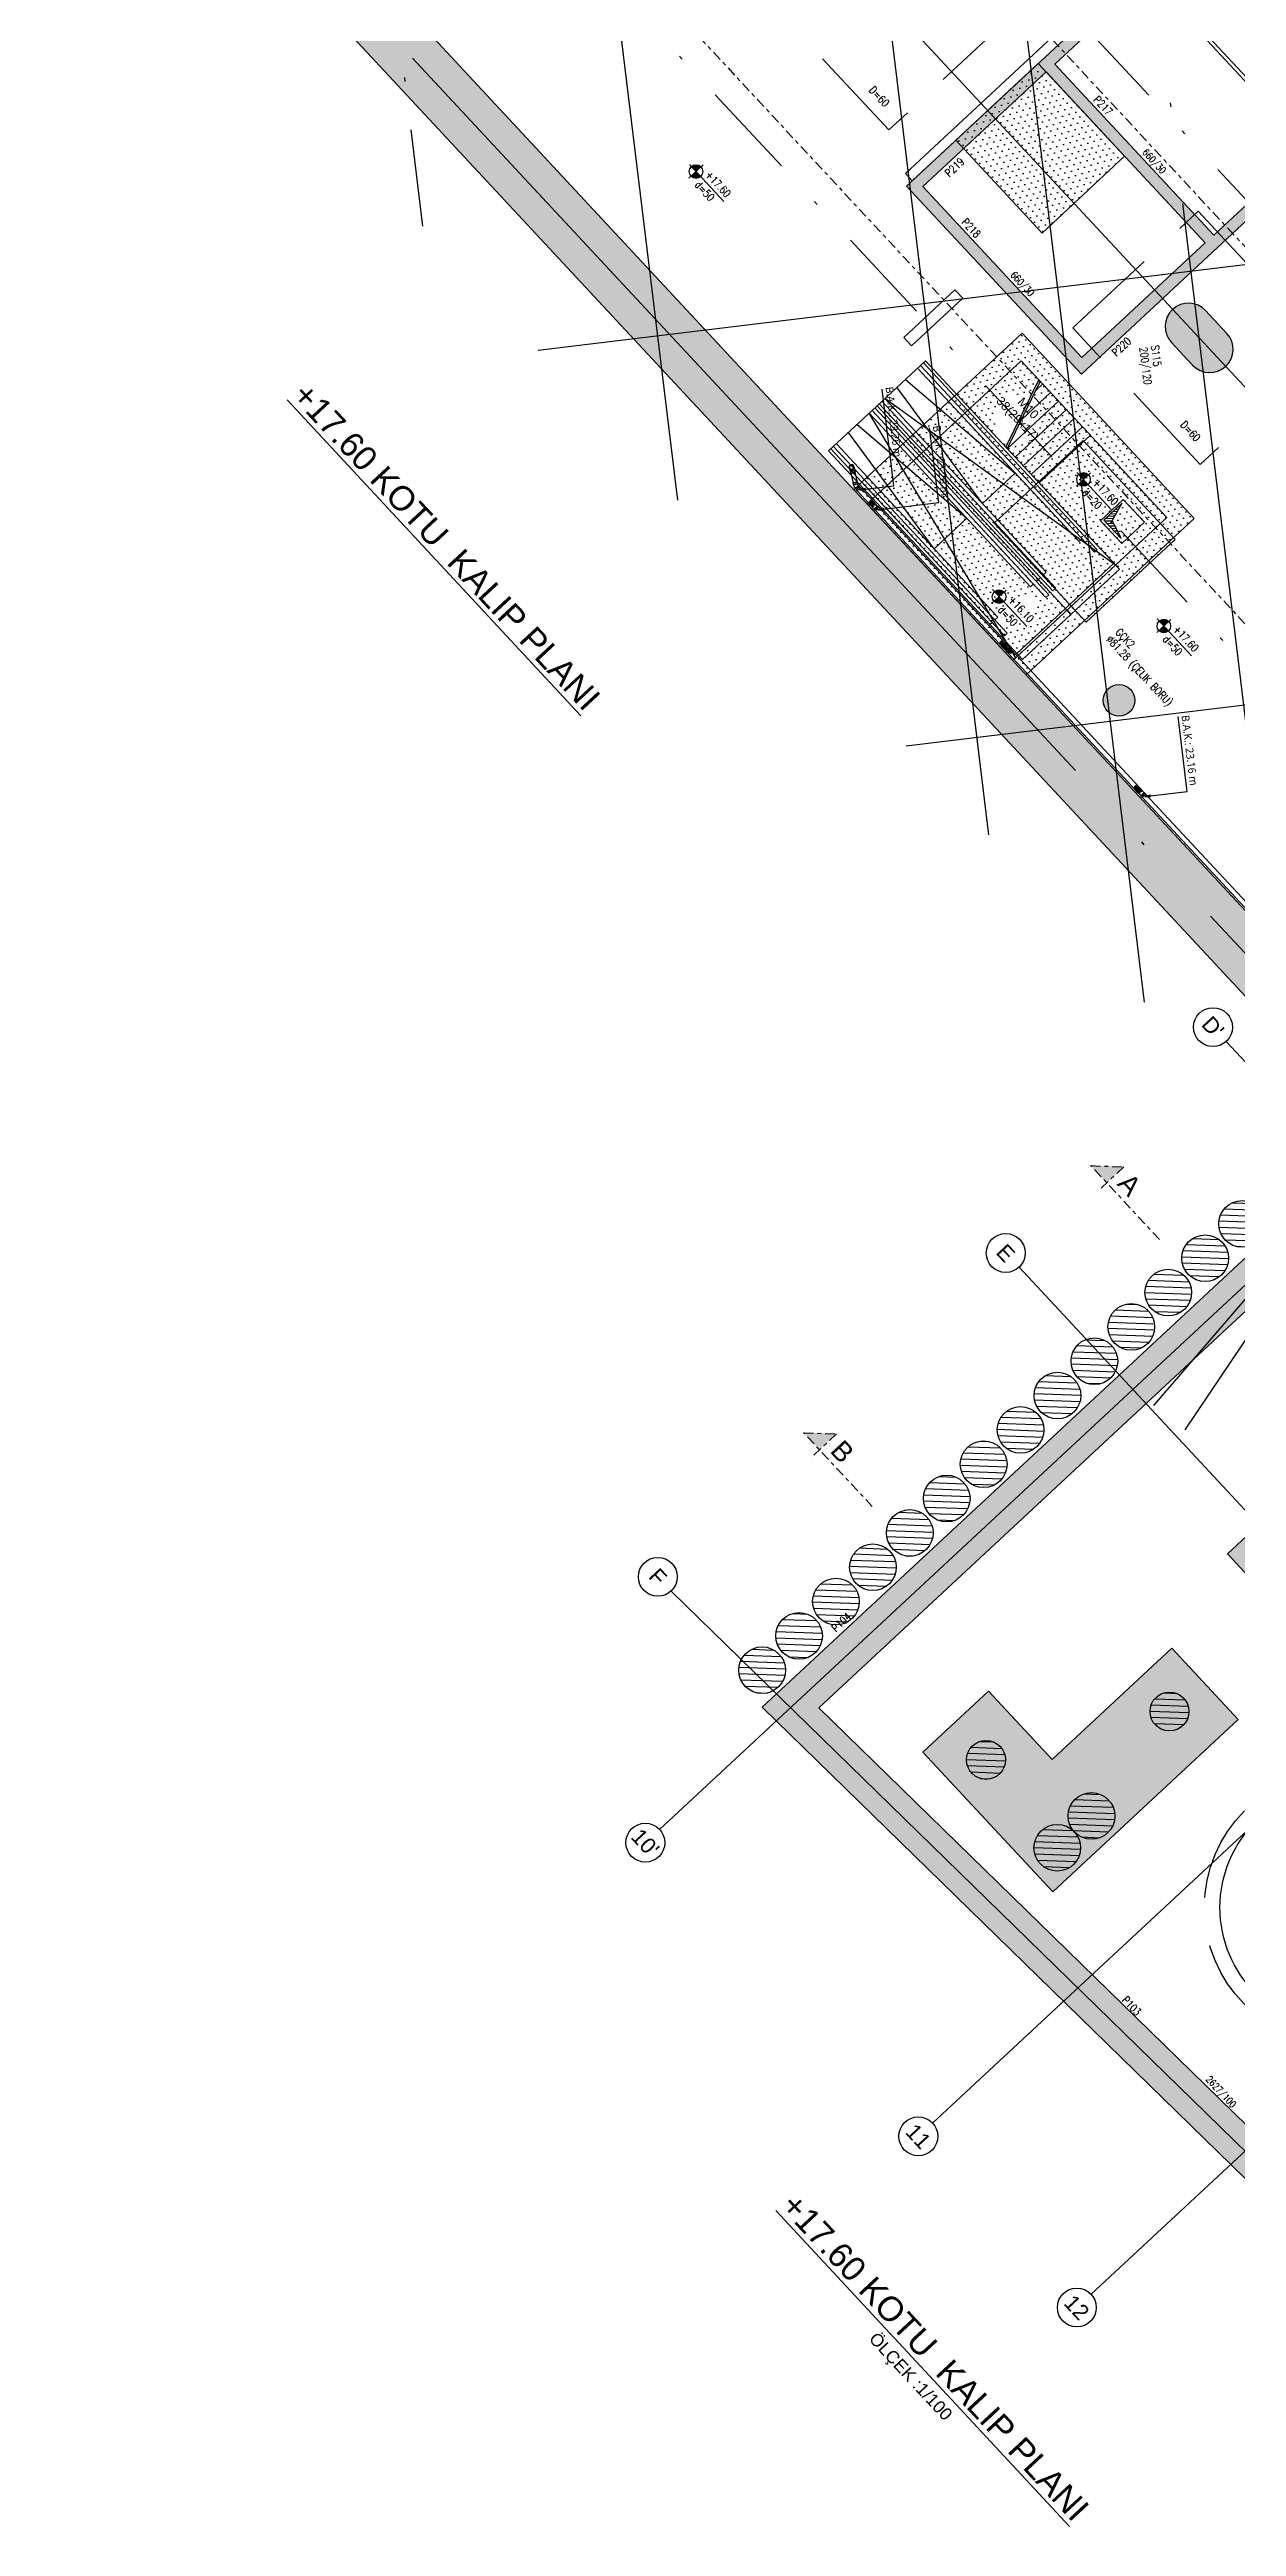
# Model space of a CAD drawing. Header units: millimetres. Extents: x 400382 to 401276, y 4543898 to 4544126.
# Drawn here: x 400438.1 to 400468.6, y 4543973.6 to 4544037.2 of the extents above; entities that cross this region are included whole.
import ezdxf
from ezdxf.enums import TextEntityAlignment as Align

# ---------------------------------------------------------------- set-up
doc = ezdxf.new("R2010")
doc.units = ezdxf.units.MM
for name, pattern in [('ACAD_ISO05W100', [33, 24, -3, 0, -3, 0, -3]), ('AKS', [3, 2.5, -0.25, 0, -0.25]), ('CENTER', [2, 1.25, -0.25, 0.25, -0.25]), ('CONTINU', [0]), ('DASHDOT2', [0.5, 0.25, -0.125, 0, -0.125]), ('HIDDEN', [0.375, 0.25, -0.125])]:
    doc.linetypes.add(name, pattern=pattern)
for name, color, linetype in [('aks prota', 2, 'AKS'), ('bosluk prota', 2, 'Continuous'), ('bosluk tarama prota', 8, 'Continuous'), ('caks prota', 4, 'Continuous'), ('görünüş prota', 4, 'Continuous'), ('iderzi_PROTA', 3, 'Continuous'), ('kesit tarama prota', 252, 'Continuous'), ('kiriş prota', 6, 'Continuous'), ('kolon prota', 1, 'Continuous'), ('kolon tarama prota', 252, 'Continuous'), ('lkolon prota', 4, 'Continuous'), ('lperde prota', 4, 'Continuous'), ('merdiven prota', 2, 'Continuous'), ('not çizgisi prota', 4, 'Continuous'), ('perde prota', 1, 'Continuous'), ('PRT-AL-TUNEL_EKSENI', 14, 'DASHDOT2'), ('prt-s-taxis', 7, 'Continuous'), ('skesit prota', 7, 'Continuous'), ('st-s_level (kot)', 6, 'Continuous'), ('st-s_levelmark (kot işareti)', 4, 'Continuous'), ('st_s_ölçü', 4, 'Continuous'), ('t35 prota', 3, 'Continuous'), ('taks prota', 7, 'Continuous'), ('TARAMA', 8, 'Continuous'), ('temel prota', 6, 'Continuous'), ('tkesit prota', 7, 'Continuous'), ('tkolon prota', 6, 'Continuous'), ('tperde prota', 6, 'Continuous'), ('tplan prota', 7, 'Continuous'), ('Yapım Yöntemi$0$st_s_kesit', 7, 'Continuous')]:
    doc.layers.add(name, color=color, linetype=linetype)
for name, color, linetype, lineweight in [('PRT-Geo-Pile_100', 101, 'Continuous', 30), ('PRT-Geo-Pile_120', 101, 'Continuous', 30), ('PRT-Geo-Pile_No.', 151, 'Continuous', 25)]:
    doc.layers.add(name, color=color, linetype=linetype, lineweight=lineweight)
doc.styles.add('Arial', font='Arial.ttf')
doc.styles.add('OLCU', font='romanstw.shx')
doc.styles.add('prt-kd-kot', font='Arial.ttf')
doc.styles.add('PRT-MI-a_Arial', font='Arial.ttf', dxfattribs={"height": 30})
doc.styles.add('Segoe UI Light_1', font='', dxfattribs={"height": 200})
doc.styles.add('TAKS', font='Arial Unicode.ttf')
doc.styles.add('tkolon', font='romanstw.shx')
doc.styles.get('Segoe UI Light_1').set_extended_font_data('Segoe UI Light')
doc.dimstyles.new('1-50', dxfattribs={"dimtxt": 10, "dimasz": 4, "dimexe": 4, "dimexo": 8, "dimgap": 4, "dimtad": 1, "dimdec": 1, "dimrnd": 0.05, "dimzin": 9, "dimdsep": 46, "dimtxsty": 'OLCU', "dimblk1": 'OBLIQUE', "dimblk2": 'OBLIQUE', "dimsah": 1, "dimcen": 2, "dimdle": 4, "dimclrd": 4, "dimclre": 4, "dimclrt": 3, "dimadec": 1, "dimazin": 0, "dimtfac": 1, "dimtdec": 1, "dimtix": 1, "dimtmove": 2, "dimatfit": 3, "dimldrblk": 'OBLIQUE', "dimfxl": 1, "dimtvp": 1, "dimtolj": 1, "dimtzin": 1, "dimarcsym": 0})
pattern_1 = [(312.923994, (398997.36488, 4544993.93019), (0.170302485, 0.049990168), [0, -0.15875])]
pattern_2 = [(45, (15044.712, 54416.469), (-11.2253202, 11.2253202), [])]

# ---------------------------------------------------------------- blocks, each defined once
blk = doc.blocks.new('Flow Direction - Flow Direction _25mm_-1035271-_17_70 m  ARA KAT')
at = {"layer": 'TARAMA'}
blk.add_hatch(color=256, dxfattribs=at).paths.add_polyline_path([(0, 0), (-117, -78), (-117, -30), (-400, -30), (-400, 30), (-117, 30), (-117, 78)], flags=0)
for p, q in [((-117, 30), (-400, 30)), ((-400, 30), (-400, -30)), ((-117, 30), (-400, 30)), ((-400, 30), (-400, -30)), ((0, 0), (-117, 78)), ((-117, 78), (-117, 30)), ((-117, 78), (0, 0)), ((-117, 30), (-117, 78)), ((-117, -78), (0, 0)), ((-117, -78), (0, 0)), ((-400, -30), (-117, -30)), ((-117, -30), (-400, -30)), ((-117, -30), (-117, -78)), ((-117, -30), (-117, -78))]:
    blk.add_line(p, q, dxfattribs=at)
blk = doc.blocks.new('17.60 mekanik')
at = {"layer": 'kolon tarama prota'}
for points in [[(140417.2, 61096.3), (140427.6, 61107.3), (140424.4, 61109.6)], [(140486.8, 61096.3), (140497.2, 61107.3), (140494, 61109.6)], [(141493, 61096.3), (141503.4, 61107.3), (141500.2, 61109.6)]]:
    blk.add_hatch(color=256, dxfattribs=at).paths.add_polyline_path(points, flags=0)
for p, q in [((140492.6, 62545.7), (139173.1, 62545.7)), ((139173.1, 62536.8), (140492.6, 62536.8)), ((140469.7, 61168.5), (140267.4, 61315.5)), ((140579.2, 61223.5), (140423, 61337)), ((141557.7, 61185.4), (141401.1, 61299.2)), ((140486.8, 61096.3), (140579.2, 61223.5)), ((140417.2, 61096.3), (140469.7, 61168.5)), ((141493, 61096.3), (141557.7, 61185.4)), ((140366.4, 61110.9), (140370.2, 61108.7)), ((140370.4, 61109.1), (140392.9, 61096.2)), ((140376.6, 61119.7), (140372.7, 61122)), ((140398.8, 61106.4), (140376.3, 61119.3)), ((140392.6, 61095.8), (140396.5, 61093.5)), ((140402.8, 61104.6), (140399, 61106.8)), ((140405.9, 61102.6), (140402.5, 61104)), ((140414.5, 61102.7), (140410, 61102.7)), ((140461.8, 61102.2), (140414.5, 61102.2)), ((140414.5, 61090.4), (140461.8, 61090.4)), ((140424.4, 61109.6), (140417.2, 61096.3)), ((140417.2, 61096.3), (140427.6, 61107.3)), ((140427.6, 61107.3), (140424.4, 61109.6)), ((140466.2, 61102.7), (140461.8, 61102.7)), ((140463.7, 61099.7), (140462.4, 61099.7)), ((140462.4, 61092.9), (140463.7, 61092.9)), ((140466.9, 61099.6), (140463.7, 61099.6)), ((140463.7, 61093), (140466.9, 61093)), ((140479.1, 61102), (140466.2, 61102)), ((140466.2, 61090.6), (140479.1, 61090.6)), ((140468.2, 61099.7), (140466.9, 61099.7)), ((140466.9, 61092.9), (140468.2, 61092.9)), ((140473.3, 61099.3), (140468.2, 61099.3)), ((140468.2, 61093.3), (140473.3, 61093.3)), ((140483.5, 61102.7), (140479.1, 61102.7)), ((140479.1, 61099), (140479.1, 61093.6)), ((141468.1, 61102.2), (140483.5, 61102.2)), ((140483.5, 61090.4), (141468.1, 61090.4)), ((140494, 61109.6), (140486.8, 61096.3)), ((140486.8, 61096.3), (140497.2, 61107.3)), ((140497.2, 61107.3), (140494, 61109.6)), ((141463.8, 61099.7), (141462.4, 61099.7)), ((141462.4, 61092.9), (141463.8, 61092.9)), ((141473.2, 61099.6), (141463.8, 61099.6)), ((141463.8, 61093), (141473.2, 61093)), ((141472.5, 61102.7), (141468.1, 61102.7)), ((141468.1, 61089.9), (141472.5, 61089.9)), ((141485.4, 61102), (141472.5, 61102)), ((141472.5, 61090.6), (141485.4, 61090.6)), ((141474.5, 61099.7), (141473.2, 61099.7)), ((141473.2, 61092.9), (141474.5, 61092.9)), ((141479.6, 61099.3), (141474.5, 61099.3)), ((141474.5, 61093.3), (141479.6, 61093.3)), ((141489.8, 61102.7), (141485.4, 61102.7)), ((141485.4, 61099), (141485.4, 61093.6)), ((141485.4, 61089.9), (141489.8, 61089.9)), ((141993.5, 61102.2), (141489.8, 61102.2)), ((141489.8, 61090.4), (141993.5, 61090.4)), ((141500.2, 61109.6), (141493, 61096.3)), ((141493, 61096.3), (141503.4, 61107.3)), ((141503.4, 61107.3), (141500.2, 61109.6)), ((140410, 61089.9), (140414.5, 61089.9)), ((140461.8, 61089.9), (140466.2, 61089.9)), ((140479.1, 61089.9), (140483.5, 61089.9))]:
    blk.add_line(p, q, dxfattribs=at)
at = {"layer": 'kolon tarama prota', "flags": 128}
for points in [[(140358.2, 61116.4), (140356.4, 61118), (140355.5, 61120.1), (140355.4, 61122.4), (140356.1, 61124.2)], [(140356.1, 61124.2), (140357.6, 61126), (140359.7, 61126.9), (140362, 61127), (140363.9, 61126.3)], [(140366, 61118.5), (140364.4, 61116.8), (140362.3, 61115.8), (140360, 61115.7), (140358.2, 61116.4)], [(140366.7, 61111.5), (140364.1, 61113), (140361.7, 61114.4), (140359.8, 61115.5), (140358.6, 61116.2), (140358.2, 61116.4), (140358.2, 61116.4)], [(140363.9, 61126.3), (140364.3, 61126.1), (140365.5, 61125.4), (140367.3, 61124.3), (140369.7, 61123), (140372.3, 61121.5), (140372.4, 61121.4)], [(140363.9, 61126.3), (140365.6, 61124.8), (140366.6, 61122.7), (140366.6, 61120.4), (140366, 61118.5)], [(140396.8, 61094.1), (140401.4, 61092), (140402.7, 61091.6)], [(140402.7, 61091.6), (140407.7, 61090.7), (140410, 61090.6)], [(140410, 61102), (140406.3, 61102.5), (140405.9, 61102.6)], [(140457, 61096.3), (140457.5, 61097.9), (140458.7, 61099), (140460, 61099.3)], [(140460, 61093.3), (140458.4, 61093.7), (140457.3, 61095), (140457, 61096.3)], [(140460, 61099.3), (140460.5, 61099.3), (140461.8, 61099.3), (140462.4, 61099.3)], [(140460, 61099.3), (140461.6, 61098.8), (140462.7, 61097.6), (140463, 61096.3)], [(140463, 61096.3), (140462.6, 61094.7), (140461.3, 61093.6), (140460, 61093.3)], [(140462.4, 61093.3), (140460.8, 61093.3), (140460.1, 61093.3), (140460, 61093.3)], [(141457, 61096.3), (141457.5, 61097.9), (141458.7, 61099), (141460, 61099.3)], [(141460, 61093.3), (141458.4, 61093.8), (141457.3, 61095), (141457, 61096.3)], [(141460, 61099.3), (141460.5, 61099.3), (141461.8, 61099.3), (141462.4, 61099.3)], [(141460, 61099.3), (141461.6, 61098.9), (141462.7, 61097.6), (141463, 61096.3)], [(141463, 61096.3), (141462.6, 61094.7), (141461.3, 61093.6), (141460, 61093.3)], [(141462.4, 61093.3), (141460.8, 61093.3), (141460.1, 61093.3), (141460, 61093.3)]]:
    blk.add_lwpolyline(points, dxfattribs=at)
at = {"layer": 'kolon tarama prota'}
for centre, radius, start, end in [((140361, 61121.4), 6.38, 150, 330), ((140361, 61121.4), 6.38, 150, 330), ((140361, 61121.4), 5.9, 144, 324), ((140361, 61121.4), 5.71, 150, 330), ((140361, 61121.4), 6.38, 330, 150), ((140361, 61121.4), 6.38, 330, 150), ((140361, 61121.4), 5.72, 330, 150), ((140361, 61121.4), 5.9, 324, 144), ((140460, 61096.3), 3.43, 0.00124, 180.00124), ((140460, 61096.3), 3.43, 0.00124, 180.00124), ((140460, 61096.3), 3.43, 180.00124, 0.00124), ((140460, 61096.3), 3.43, 180.00124, 0.00124), ((140460, 61096.3), 3.3, 144, 324), ((140460, 61096.3), 3.02, 0.00124, 180.00124), ((140460, 61096.3), 3.02, 180.00124, 0.00124), ((140460, 61096.3), 3.3, 324, 144), ((141460, 61096.3), 3.43, 0, 180), ((141460, 61096.3), 3.43, 0, 180), ((141460, 61096.3), 3.43, 180, 0), ((141460, 61096.3), 3.43, 180, 0), ((141460, 61096.3), 3.3, 144, 324), ((141460, 61096.3), 3.02, 0, 180), ((141460, 61096.3), 3.02, 180, 0), ((141460, 61096.3), 3.3, 324, 144)]:
    blk.add_arc(centre, radius, start, end, dxfattribs=at)
for centre, major_axis, ratio, start_param, end_param in [((140369.5, 61116.4), (3.19, 5.52), 0.01, 1.570796, 4.712389), ((140369.5, 61116.4), (-2.86, -4.95), 0.01, 4.712389, 7.853982), ((140369.5, 61116.4), (3.19, 5.52), 0.01, 4.712389, 7.853982), ((140369.5, 61116.4), (2.86, 4.95), 0.01, 4.712389, 7.853982), ((140373.4, 61114.2), (-3.19, -5.52), 0.01, 4.712389, 7.853982), ((140373.4, 61114.2), (2.95, 5.11), 0.01, 1.570796, 3.141593), ((140373.4, 61114.2), (2.95, 5.11), 0.01, 3.141593, 4.712389), ((140373.4, 61114.2), (3.19, 5.52), 0.01, 4.712389, 7.853982), ((140373.4, 61114.2), (2.95, 5.11), 0.01, 0, 1.570796), ((140373.4, 61114.2), (2.95, 5.11), 0.01, 4.712389, 6.283185), ((140395.8, 61101.3), (3.19, 5.52), 0.01, 3.144086, 6.285678), ((140395.8, 61101.3), (3.19, 5.52), 0.01, 0.002493, 3.144086), ((140395.8, 61101.3), (2.95, 5.11), 0.01, 1.570796, 3.141593), ((140395.8, 61101.3), (2.95, 5.11), 0.01, 3.141593, 4.712389), ((140395.8, 61101.3), (2.95, 5.11), 0.01, 0, 1.570796), ((140395.8, 61101.3), (2.95, 5.11), 0.01, 4.712389, 6.283185), ((140399.7, 61099.1), (3.19, 5.52), 0.01, 0.002493, 3.144086), ((140399.7, 61099.1), (3.19, 5.52), 0.01, 3.144086, 6.285678), ((140399.7, 61099.1), (2.86, 4.95), 0.01, 3.144086, 6.285678), ((140399.7, 61099.1), (2.86, 4.95), 0.01, 0.002493, 3.144086), ((140410, 61096.3), (0, 6.38), 0.009906, 3.138752, 6.280344), ((140410, 61096.3), (0, 6.38), 0.009906, 6.280344, 9.421937), ((140410, 61096.3), (0, 5.71), 0.009906, 3.138752, 6.280344), ((140410, 61096.3), (0, 5.71), 0.009906, 6.280344, 9.421937), ((140414.5, 61096.3), (0, 6.38), 0.009906, 6.280344, 9.421937), ((140414.5, 61096.3), (0, 5.9), 0.009906, 0, 1.570796), ((140414.5, 61096.3), (0, 5.9), 0.009906, 1.570796, 3.141593), ((140414.5, 61096.3), (0, 6.38), 0.009906, 3.138752, 6.280344), ((140414.5, 61096.3), (0, 5.9), 0.009906, 4.712389, 6.283185), ((140414.5, 61096.3), (0, 5.9), 0.009906, 3.141593, 4.712389), ((140462.4, 61096.3), (0, 3.43), 0.701641, 4.712389, 7.853982), ((140462.4, 61096.3), (0, 3.43), 0.701641, 1.570796, 4.712389), ((140462.4, 61096.3), (0, 3.02), 0.701641, 4.712389, 7.853982), ((140462.4, 61096.3), (0, 3.02), 0.701641, 1.570796, 4.712389), ((140463.7, 61096.3), (0, 3.43), 0.701641, 4.712389, 7.853982), ((140463.7, 61096.3), (0, 3.43), 0.701641, 1.570796, 4.712389), ((140463.7, 61096.3), (0, 3.3), 0.702041, 0, 1.570796), ((140463.7, 61096.3), (0, 3.3), 0.702041, 1.570796, 3.141593), ((140461.8, 61096.3), (0, 6.38), 0.009906, 4.712389, 7.853982), ((140461.8, 61096.3), (0, 5.9), 0.009906, 0, 1.570796), ((140461.8, 61096.3), (0, 6.38), 0.009906, 1.570796, 4.712389), ((140461.8, 61096.3), (0, 5.9), 0.009906, 1.570796, 3.141593), ((140461.8, 61096.3), (0, 5.9), 0.009906, 4.712389, 6.283185), ((140461.8, 61096.3), (0, 5.9), 0.009906, 3.141593, 4.712389), ((140463.7, 61096.3), (0, 3.3), 0.702041, 4.712389, 6.283185), ((140463.7, 61096.3), (0, 3.3), 0.702041, 3.141593, 4.712389), ((140466.9, 61096.3), (0, 3.43), 0.714077, 4.712389, 7.853982), ((140466.9, 61096.3), (0, 3.43), 0.714077, 1.570796, 4.712389), ((140466.9, 61096.3), (0, 3.3), 0.702041, 0, 1.570796), ((140466.9, 61096.3), (0, 3.3), 0.702041, 1.570796, 3.141593), ((140468.2, 61096.3), (0, 3.43), 0.714077, 4.712389, 7.853982), ((140468.2, 61096.3), (0, 3.43), 0.714077, 1.570796, 4.712389), ((140468.2, 61096.3), (0, 3.02), 0.714077, 4.712389, 7.853982), ((140468.2, 61096.3), (0, 3.02), 0.714077, 1.570796, 4.712389), ((140466.2, 61096.3), (0, 6.38), 0.009906, 4.712389, 7.853982), ((140466.2, 61096.3), (0, 5.71), 0.009906, 4.712389, 7.853982), ((140466.2, 61096.3), (0, 6.38), 0.009906, 1.570796, 4.712389), ((140466.2, 61096.3), (0, 5.71), 0.009906, 1.570796, 4.712389), ((140466.9, 61096.3), (0, 3.3), 0.702041, 4.712389, 6.283185), ((140466.9, 61096.3), (0, 3.3), 0.702041, 3.141593, 4.712389), ((140479.1, 61096.3), (0, 6.38), 0.009906, 4.712389, 7.853982), ((140479.1, 61096.3), (0, 5.71), 0.009906, 4.712389, 7.853982), ((140479.1, 61096.3), (0, 6.38), 0.009906, 1.570796, 4.712389), ((140479.1, 61096.3), (0, 5.71), 0.009906, 1.570796, 4.712389), ((140478.1, 61096.3), (0, 3.02), 0.714077, 4.712389, 5.820231), ((140478.1, 61096.3), (0, 3.02), 0.714077, 3.604547, 4.712389), ((140483.5, 61096.3), (0, 6.38), 0.009906, 4.712389, 7.853982), ((140483.5, 61096.3), (0, 5.9), 0.009906, 4.712389, 6.283185), ((140483.5, 61096.3), (0, 5.9), 0.009906, 0, 1.570796), ((140483.5, 61096.3), (0, 6.38), 0.009906, 1.570796, 4.712389), ((140483.5, 61096.3), (0, 5.9), 0.009906, 3.141593, 4.712389), ((140483.5, 61096.3), (0, 5.9), 0.009906, 1.570796, 3.141593), ((141462.4, 61096.3), (0, 3.43), 0.698173, 4.712389, 7.853982), ((141462.4, 61096.3), (0, 3.43), 0.698173, 1.570796, 4.712389), ((141462.4, 61096.3), (0, 3.02), 0.698173, 4.712389, 7.853982), ((141462.4, 61096.3), (0, 3.02), 0.698173, 1.570796, 4.712389), ((141463.8, 61096.3), (0, 3.43), 0.698173, 4.712389, 7.853982), ((141463.8, 61096.3), (0, 3.43), 0.698173, 1.570796, 4.712389), ((141463.8, 61096.3), (0, 3.3), 0.698346, 0, 1.570796), ((141463.8, 61096.3), (0, 3.3), 0.698346, 1.570796, 3.141593), ((141463.8, 61096.3), (0, 3.3), 0.698346, 4.712389, 6.283185), ((141463.8, 61096.3), (0, 3.3), 0.698346, 3.141593, 4.712389), ((141468.1, 61096.3), (0, 6.38), 0.00999, 4.712391, 7.853984), ((141468.1, 61096.3), (0, 5.9), 0.009906, 0, 1.570796), ((141468.1, 61096.3), (0, 6.38), 0.00999, 1.570798, 4.712391), ((141468.1, 61096.3), (0, 5.9), 0.009906, 1.570796, 3.141593), ((141468.1, 61096.3), (0, 5.9), 0.009906, 4.712389, 6.283185), ((141468.1, 61096.3), (0, 5.9), 0.009906, 3.141593, 4.712389), ((141473.2, 61096.3), (0, 3.43), 0.714135, 4.712392, 7.853984), ((141473.2, 61096.3), (0, 3.43), 0.714135, 1.570799, 4.712392), ((141473.2, 61096.3), (0, 3.3), 0.698346, 0, 1.570796), ((141473.2, 61096.3), (0, 3.3), 0.698346, 1.570796, 3.141593), ((141474.5, 61096.3), (0, 3.43), 0.714135, 4.712392, 7.853984), ((141474.5, 61096.3), (0, 3.43), 0.714135, 1.570799, 4.712392), ((141472.5, 61096.3), (0, 6.38), 0.00999, 4.712391, 7.853984), ((141472.5, 61096.3), (0, 5.71), 0.00999, 4.712391, 7.853984), ((141474.5, 61096.3), (0, 3.02), 0.714135, 4.712392, 7.853984), ((141472.5, 61096.3), (0, 6.38), 0.00999, 1.570798, 4.712391), ((141472.5, 61096.3), (0, 5.71), 0.00999, 1.570798, 4.712391), ((141474.5, 61096.3), (0, 3.02), 0.714135, 1.570799, 4.712392), ((141473.2, 61096.3), (0, 3.3), 0.698346, 4.712389, 6.283185), ((141473.2, 61096.3), (0, 3.3), 0.698346, 3.141593, 4.712389), ((141485.4, 61096.3), (0, 6.38), 0.00999, 4.712391, 7.853984), ((141485.4, 61096.3), (0, 5.71), 0.00999, 4.712391, 7.853984), ((141485.4, 61096.3), (0, 6.38), 0.00999, 1.570798, 4.712391), ((141485.4, 61096.3), (0, 5.71), 0.00999, 1.570798, 4.712391), ((141484.4, 61096.3), (0, 3.02), 0.714135, 4.712392, 5.820233), ((141484.4, 61096.3), (0, 3.02), 0.714135, 3.60455, 4.712392), ((141489.8, 61096.3), (0, 6.38), 0.00999, 4.712391, 7.853984), ((141489.8, 61096.3), (0, 5.9), 0.00999, 0, 1.570796), ((141489.8, 61096.3), (0, 6.38), 0.00999, 1.570798, 4.712391), ((141489.8, 61096.3), (0, 5.9), 0.00999, 1.570796, 3.141593), ((141489.8, 61096.3), (0, 5.9), 0.00999, 4.712389, 6.283185), ((141489.8, 61096.3), (0, 5.9), 0.00999, 3.141593, 4.712389)]:
    blk.add_ellipse(centre, major_axis=major_axis, ratio=ratio, start_param=start_param, end_param=end_param, dxfattribs=at)
at = {"layer": 'kolon tarama prota', "xscale": 0.1, "yscale": 0.1, "zscale": 0.1}
blk.add_blockref('Flow Direction - Flow Direction _25mm_-1035271-_17_70 m  ARA KAT', (140990.1, 61096.3), dxfattribs=at)
at = {"layer": 'kolon tarama prota', "char_height": 20, "attachment_point": 1, "rotation": 324, "line_spacing_factor": 1.142579, "style": 'Segoe UI Light_1'}
for s, insert, width in [('B.A.K.: 23.26 m', (140436.7, 61362.4), 213.157), ('B.A.K.: 23.26 m', (140281.1, 61340.9), 213.157), ('B.A.K.: 23.16 m', (141416.7, 61323.2), 207.627)]:
    blk.add_mtext(s, dxfattribs=dict(at, insert=insert, width=width))
blk = doc.blocks.new('170 EXCALATOR')
at = {"color": 253}
blk.add_lwpolyline([(53250.8, 3429.1), (53250.8, 3599.1)], dxfattribs=at)
at = {"layer": 'st_s_ölçü', "color": 252, "ltscale": 0.1}
blk.add_line((53961.2, 3599.1), (53961.2, 3429.1), dxfattribs=at)
for points in [[(53250.8, 3599.1), (53982.2, 3599.1), (53982.2, 3429.1), (53250.8, 3429.1)], [(53250.8, 3591.6), (53906.5, 3591.6), (53906.5, 3581.8), (53250.8, 3581.8)], [(53250.8, 3571.6), (53859.5, 3571.6), (53859.5, 3581.8)], [(53250.8, 3529.1), (53619.3, 3571.6), (53619.3, 3456.6), (53250.8, 3499.1)], [(53859.5, 3599.1), (53859.5, 3591.6)], [(53250.8, 3456.6), (53859.5, 3456.6), (53859.5, 3446.3)], [(53250.8, 3436.6), (53906.5, 3436.6), (53906.5, 3446.3), (53250.8, 3446.3)], [(53859.5, 3429.1), (53859.5, 3436.6)]]:
    blk.add_lwpolyline(points, dxfattribs=at)
blk = doc.blocks.new('_Oblique')
at = {"layer": 'st_s_ölçü', "lineweight": -2}
blk.add_line((-0.5, -0.5), (0.5, 0.5), dxfattribs=at)
blk = doc.blocks.new('Stair_Anotation')
at = {"color": 0, "style": 'PRT-MI-a_Arial'}
blk.add_attdef('M.ADI', text='', height=0.2, dxfattribs=at).set_placement((0, 0), align=Align.BOTTOM_CENTER)
blk.add_attdef('BAS.SAYI-(EN-RIHT)', text='', height=0.2, dxfattribs=at).set_placement((0, -0.08), align=Align.TOP_CENTER)
blk = doc.blocks.new('PLAN_KOT')
at = {"layer": 'st-s_levelmark (kot işareti)'}
h = blk.add_hatch(color=256, dxfattribs=at)
h.paths.add_polyline_path([(0, 17.5, 0.414214), (-17.5, 0), (0, 0)])
h.paths.add_polyline_path([(17.5, 0), (0, 0), (0, -17.5, 0.414214)])
for p, q in [((105, 0), (-25, 0)), ((0, 25), (0, -25))]:
    blk.add_line(p, q, dxfattribs=at)
blk.add_circle((0, 0), 17.5, dxfattribs=at)
at = {"layer": 'st-s_level (kot)', "color": 6, "style": 'OLCU', "width": 0.8}
for tag, p in [('KOT', (22.7, 9.8)), ('DÖŞEME_KALINLIĞI', (22.7, -27.6))]:
    blk.add_attdef(tag, p, '', height=20, dxfattribs=at)
blk = doc.blocks.new('*U92')
at = {"layer": 'PRT-Geo-Pile_120'}
blk.add_circle((0, 0), 0.6, dxfattribs=at)
at = {"layer": 'PRT-Geo-Pile_No.', "style": 'prt-kd-kot'}
blk.add_attdef('Kazık_No:', text='', height=0.25, rotation=90, dxfattribs=at).set_placement((-0.219, -0.769), align=Align.MIDDLE_LEFT)
blk = doc.blocks.new('*U94')
at = {"layer": 'PRT-Geo-Pile_100'}
blk.add_circle((0, 0), 0.5, dxfattribs=at)
at = {"layer": 'PRT-Geo-Pile_No.', "style": 'prt-kd-kot'}
blk.add_attdef('Kazık_No:', text='', height=0.25, rotation=90, dxfattribs=at).set_placement((-0.219, -0.769), align=Align.MIDDLE_LEFT)
blk = doc.blocks.new('*U95')
at = {"layer": 'PRT-Geo-Pile_120'}
blk.add_circle((0, 0), 0.6, dxfattribs=at)
at = {"layer": 'PRT-Geo-Pile_No.', "style": 'prt-kd-kot'}
blk.add_attdef('Kazık_No:', text='', height=0.25, rotation=90, dxfattribs=at).set_placement((-0.219, -0.769), align=Align.MIDDLE_LEFT)
blk = doc.blocks.new('kazık1')
at = {"layer": 'kolon tarama prota', "transparency": 33554687}
h = blk.add_hatch(dxfattribs=at)
h.set_pattern_fill('ANSI31', color=256, scale=5)
h.set_pattern_definition(pattern_2)
edge = h.paths.add_edge_path()
edge.add_arc((172467.3, 70531.8), 60, 0, 360)
h = blk.add_hatch(dxfattribs=at)
h.set_pattern_fill('ANSI31', color=256, scale=5)
h.set_pattern_definition(pattern_2)
edge = h.paths.add_edge_path()
edge.add_arc((172467.3, 70402.3), 60, 0, 360)
h = blk.add_hatch(dxfattribs=at)
h.set_pattern_fill('ANSI31', color=256, scale=5)
h.set_pattern_definition(pattern_2)
edge = h.paths.add_edge_path()
edge.add_arc((172467.3, 70272.8), 60, 0, 360)
h = blk.add_hatch(dxfattribs=at)
h.set_pattern_fill('ANSI31', color=256, scale=5)
h.set_pattern_definition(pattern_2)
edge = h.paths.add_edge_path()
edge.add_arc((172467.3, 70143.2), 60, 0, 360)
h = blk.add_hatch(dxfattribs=at)
h.set_pattern_fill('ANSI31', color=256, scale=5)
h.set_pattern_definition(pattern_2)
edge = h.paths.add_edge_path()
edge.add_arc((172467.3, 70013.7), 60, 0, 360)
h = blk.add_hatch(dxfattribs=at)
h.set_pattern_fill('ANSI31', color=256, scale=5)
h.set_pattern_definition(pattern_2)
edge = h.paths.add_edge_path()
edge.add_arc((172467.3, 69884.2), 60, 0, 360)
h = blk.add_hatch(dxfattribs=at)
h.set_pattern_fill('ANSI31', color=256, scale=5)
h.set_pattern_definition(pattern_2)
edge = h.paths.add_edge_path()
edge.add_arc((172467.3, 69754.7), 60, 0, 360)
h = blk.add_hatch(dxfattribs=at)
h.set_pattern_fill('ANSI31', color=256, scale=5)
h.set_pattern_definition(pattern_2)
edge = h.paths.add_edge_path()
edge.add_arc((172467.3, 69625.2), 60, 0, 360)
h = blk.add_hatch(dxfattribs=at)
h.set_pattern_fill('ANSI31', color=256, scale=5)
h.set_pattern_definition(pattern_2)
edge = h.paths.add_edge_path()
edge.add_arc((172467.3, 69495.7), 60, 0, 360)
h = blk.add_hatch(dxfattribs=at)
h.set_pattern_fill('ANSI31', color=256, scale=5)
h.set_pattern_definition([(45, (15835.014, 54203.909), (-11.2253202, 11.2253202), [])])
edge = h.paths.add_edge_path()
edge.add_arc((173257.6, 69542.1), 50, 0, 360)
h = blk.add_hatch(dxfattribs=at)
h.set_pattern_fill('ANSI31', color=256, scale=5)
h.set_pattern_definition(pattern_2)
edge = h.paths.add_edge_path()
edge.add_arc((172467.3, 69366.1), 60, 0, 360)
h = blk.add_hatch(dxfattribs=at)
h.set_pattern_fill('ANSI31', color=256, scale=5)
h.set_pattern_definition(pattern_2)
edge = h.paths.add_edge_path()
edge.add_arc((172467.3, 69236.6), 60, 0, 360)
h = blk.add_hatch(dxfattribs=at)
h.set_pattern_fill('ANSI31', color=256, scale=5)
h.set_pattern_definition([(45, (0, 30000), (-11.2253202, 11.2253202), [])])
h.paths.add_polyline_path([(173377.7, 69212.6, 1), (173257.7, 69212.6, 1)])
h.paths.add_polyline_path([(173377.7, 69092.6, 1), (173257.7, 69092.6, 1)])
h = blk.add_hatch(dxfattribs=at)
h.set_pattern_fill('ANSI31', color=256, scale=5)
h.set_pattern_definition(pattern_2)
edge = h.paths.add_edge_path()
edge.add_arc((172467.3, 69107.1), 60, 0, 360)
h = blk.add_hatch(dxfattribs=at)
h.set_pattern_fill('ANSI31', color=256, scale=5)
h.set_pattern_definition([(45, (15604.984, 53774.1), (-11.2253202, 11.2253202), [])])
edge = h.paths.add_edge_path()
edge.add_arc((173027.6, 69112.3), 50, 0, 360)
h = blk.add_hatch(dxfattribs=at)
h.set_pattern_fill('ANSI31', color=256, scale=5)
h.set_pattern_definition(pattern_2)
edge = h.paths.add_edge_path()
edge.add_arc((172467.3, 68977.6), 60, 0, 360)
h = blk.add_hatch(dxfattribs=at)
h.set_pattern_fill('ANSI31', color=256, scale=5)
h.set_pattern_definition(pattern_2)
edge = h.paths.add_edge_path()
edge.add_arc((172467.3, 68848.1), 60, 0, 360)
at = {"layer": 'kolon tarama prota', "transparency": 33554687, "xscale": 100.0000000000001, "yscale": 100.0000000000001, "zscale": 100.0000000000001, "rotation": 270.0012000308424}
for name, p in [('*U92', (172467.3, 70531.8)), ('*U92', (172467.3, 70402.3)), ('*U92', (172467.3, 70272.8)), ('*U92', (172467.3, 70143.2)), ('*U92', (172467.3, 70013.7)), ('*U92', (172467.3, 69884.2)), ('*U92', (172467.3, 69754.7)), ('*U92', (172467.3, 69625.2)), ('*U92', (172467.3, 69495.7)), ('*U94', (173257.6, 69542.1)), ('*U92', (172467.3, 69366.1)), ('*U92', (172467.3, 69236.6)), ('*U92', (172467.3, 69107.1)), ('*U94', (173027.6, 69112.3)), ('*U92', (172467.3, 68977.6)), ('*U92', (172467.3, 68848.1))]:
    blk.add_blockref(name, p, dxfattribs=at)
at = {"layer": 'PRT-Geo-Pile_100', "xscale": 100.0000000000001, "yscale": 100.0000000000001, "zscale": 100.0000000000001, "rotation": 270.0012000308424}
for p in [(173317.7, 69212.6), (173317.7, 69092.6)]:
    blk.add_blockref('*U95', p, dxfattribs=at)

msp = doc.modelspace()

# ---------------------------------------------------------------- hatches: boundary and pattern name
at = {"layer": 'bosluk tarama prota'}
h = msp.add_hatch(dxfattribs=at)
h.set_pattern_fill('ANSI31', color=256, scale=0.5, angle=158.0416848)
h.set_pattern_definition([(358.04168, (400488.491166, 4544004.814794), (0.00213577, 0.0624635), [])])
h.paths.add_polyline_path([(400465.16343, 4544025.13809), (400465.62645, 4544025.57049), (400465.37091, 4544025.1329), (400465.59334, 4544024.67774)])
h = msp.add_hatch(dxfattribs=at)
h.set_pattern_fill('DOTS', color=2, scale=0.1, angle=-47.0760061)
h.set_pattern_definition([(312.923994, (398960.75198, 4544959.87883), (0.170302485, 0.049990168), [0, -0.15875])])
h.paths.add_polyline_path([(400474.19221, 4544004.02707), (400475.89478, 4544002.19643), (400474.06414, 4544000.49386), (400472.36157, 4544002.3245)])
h.paths.add_polyline_path([(400470.16753, 4544000.28396), (400471.8701, 4543998.45331), (400470.03945, 4543996.75074), (400468.33688, 4543998.58139)])
h.paths.add_polyline_path([(400483.20855, 4543994.33249), (400484.91111, 4543992.50184), (400483.08047, 4543990.79927), (400481.3779, 4543992.62992)])
h.paths.add_polyline_path([(400479.18363, 4543990.58962), (400480.8862, 4543988.75897), (400479.05556, 4543987.0564), (400477.35299, 4543988.88705)])
h.paths.add_polyline_path([(400477.56971, 4543984.69039), (400475.86764, 4543986.5205), (400471.38509, 4543982.35156), (400474.71911, 4543978.76675), (400476.63762, 4543980.55104), (400475.00568, 4543982.30574)])
h.paths.add_polyline_path([(400466.90707, 4543996.15513), (400468.60964, 4543994.32448), (400463.85137, 4543989.89911), (400460.51352, 4543993.48804), (400462.19772, 4543995.05441), (400463.83299, 4543993.29612)])
at = {"layer": 'kesit tarama prota'}
h = msp.add_hatch(color=256, dxfattribs=at)
h.dxf.hatch_style = 1
h.paths.add_polyline_path([(400465.6743, 4544008.52324), (400464.82633, 4544008.55398), (400465.23495, 4544008.11463)])
h = msp.add_hatch(color=256, dxfattribs=at)
h.dxf.hatch_style = 1
h.paths.add_polyline_path([(400458.29718, 4544001.66224), (400457.44921, 4544001.69298), (400457.85782, 4544001.25362)])
at = {"layer": 'kolon tarama prota'}
h = msp.add_hatch(color=256, dxfattribs=at)
h.dxf.hatch_style = 1
h.paths.add_polyline_path([(400473.93047, 4544009.58874), (400440.75164, 4544045.26344), (400441.05928, 4544042.7301), (400472.15106, 4544009.29946), (400471.93138, 4544009.09515), (400472.61241, 4544008.36289)])
h = msp.add_hatch(color=256, dxfattribs=at)
h.dxf.hatch_style = 1
h.paths.add_polyline_path([(400471.5764, 4544035.39342), (400467.08162, 4544040.22632), (400460.08856, 4544033.72251), (400464.58334, 4544028.8896)])
h.paths.add_polyline_path([(400463.89924, 4544036.85689), (400467.06625, 4544039.80233), (400471.15242, 4544035.40879), (400467.9854, 4544032.46334)], flags=16)
h.paths.add_polyline_path([(400467.76573, 4544032.25903), (400464.59871, 4544029.31359), (400460.51255, 4544033.70714), (400463.67956, 4544036.65258)], flags=16)
h = msp.add_hatch(dxfattribs=at)
h.set_pattern_fill('DOTS', color=2, scale=0.1, angle=-47.076006)
h.set_pattern_definition(pattern_1)
h.paths.add_polyline_path([(400465.69476, 4544034.48579), (400463.47525, 4544036.87226), (400461.35585, 4544034.90113), (400463.57536, 4544032.51467)])
h = msp.add_hatch(color=256, dxfattribs=at)
h.dxf.hatch_style = 1
edge = h.paths.add_edge_path()
edge.add_arc((400467.3367, 4544030.1141), 0.6, 42.923994, 222.923994)
edge.add_line((400466.89735, 4544029.70549), (400467.44217, 4544029.11968))
edge.add_arc((400467.88153, 4544029.5283), 0.6, 222.923994, 402.923994)
edge.add_line((400468.32088, 4544029.93691), (400467.77606, 4544030.52272))
h = msp.add_hatch(dxfattribs=at)
h.set_pattern_fill('DOTS', color=2, scale=0.1, angle=-47.076006)
h.set_pattern_definition(pattern_1)
h.paths.add_polyline_path([(400463.1652, 4544021.16383), (400458.73852, 4544025.92351), (400463.05884, 4544029.94157), (400467.48552, 4544025.18189)])
h = msp.add_hatch(dxfattribs=at)
h.set_pattern_fill('DOTS', color=2, scale=0.1, angle=-47.076006)
h.set_pattern_definition(pattern_1)
h.paths.add_polyline_path([(400466.98983, 4544024.642), (400464.62626, 4544027.18336), (400462.34409, 4544025.06086), (400464.70766, 4544022.51949)])
h = msp.add_hatch(color=256, dxfattribs=at)
h.dxf.hatch_style = 1
edge = h.paths.add_edge_path()
edge.add_arc((400465.55174, 4544020.50858), 0.4064, 0, 360)
h = msp.add_hatch(color=256, dxfattribs=at)
h.dxf.hatch_style = 1
h.paths.add_polyline_path([(400475.18773, 4543976.29105), (400489.76406, 4543989.84759), (400489.08303, 4543990.57985), (400475.20434, 4543977.67214), (400457.83724, 4543994.62147), (400472.57577, 4544008.32886), (400471.89477, 4544009.06109), (400456.38743, 4543994.6391)])

# ---------------------------------------------------------------- linework, layer by layer
at = {"layer": 'aks prota', "ltscale": 10}
for p, q in [((400512.67773, 4543981.36231), (400399.68216, 4544102.85794)), ((400466.2063, 4544012.75467), (400455.52784, 4544100.68792)), ((400470.20358, 4544008.45669), (400458.95268, 4544101.10383)), ((400462.20901, 4544017.05265), (400452.103, 4544100.27202)), ((400454.21444, 4544025.64861), (400445.25332, 4544099.44021)), ((400505.42838, 4543974.62013), (400392.43281, 4544096.11577)), ((400450.6305, 4544029.50216), (400487.15542, 4544033.93768)), ((400460.08387, 4544019.33766), (400488.50922, 4544022.78958)), ((400453.74708, 4543991.50059), (400475.8696, 4544012.07537)), ((400491.77892, 4543986.50646), (400468.30465, 4544011.74658)), ((400460.76299, 4543983.95687), (400482.88553, 4544004.53168)), ((400464.83201, 4543979.56103), (400486.96489, 4544000.14545))]:
    msp.add_line(p, q, dxfattribs=at)
for points in [[(400462.98163, 4544005.94333), (400486.0307, 4543981.1604)], [(400454.04422, 4543997.62459), (400478.29389, 4543973.95826)]]:
    msp.add_lwpolyline(points, dxfattribs=at)
at = {"layer": 'bosluk prota'}
msp.add_lwpolyline([(400465.16343, 4544025.13809), (400465.62645, 4544025.57049), (400465.37091, 4544025.1329), (400465.59334, 4544024.67774)], close=True, dxfattribs=at)
at = {"layer": 'caks prota', "ltscale": 0.05}
for centre in [(400467.96414, 4544012.11271), (400462.64111, 4544006.30946), (400453.70371, 4543997.99072), (400453.38159, 4543991.16067), (400460.39686, 4543983.61636), (400464.46724, 4543979.21906)]:
    msp.add_circle(centre, 0.5, dxfattribs=at)
at = {"layer": 'görünüş prota', "color": 5}
for points in [[(400461.33678, 4544031.05898), (400461.54109, 4544030.8393), (400460.22303, 4544029.61346), (400460.01872, 4544029.83313)], [(400464.61117, 4544027.53828), (400464.81547, 4544027.31861), (400463.49741, 4544026.09276), (400463.2931, 4544026.31243)]]:
    msp.add_lwpolyline(points, close=True, dxfattribs=at)
at = {"layer": 'iderzi_PROTA', "linetype": 'ACAD_ISO05W100', "lineweight": 30, "ltscale": 2}
msp.add_lwpolyline([(400458.73852, 4544025.92351), (400463.05884, 4544029.94157), (400467.48552, 4544025.18189), (400463.1652, 4544021.16383)], dxfattribs=at)
at = {"layer": 'kiriş prota'}
for points in [[(400470.16753, 4544000.28396), (400471.8701, 4543998.45331), (400470.03945, 4543996.75074), (400468.33688, 4543998.58139)], [(400466.90707, 4543996.15513), (400468.60964, 4543994.32448), (400463.85137, 4543989.89911), (400460.51352, 4543993.48804), (400462.19772, 4543995.05441), (400463.83299, 4543993.29612)]]:
    msp.add_lwpolyline(points, close=True, dxfattribs=at)
at = {"layer": 'kiriş prota', "linetype": 'HIDDEN', "ltscale": 10}
msp.add_circle((400471.24429, 4543989.49363), 3.5, dxfattribs=at)
at = {"layer": 'kiriş prota'}
msp.add_circle((400471.24429, 4543989.49363), 3.1, dxfattribs=at)
at = {"layer": 'kolon prota', "color": 1}
msp.add_lwpolyline([(400467.77606, 4544030.52272, 1), (400466.89735, 4544029.70549), (400467.44217, 4544029.11968, 1), (400468.32088, 4544029.93691)], format="xyb", close=True, dxfattribs=at)
at = {"layer": 'merdiven prota', "linetype": 'HIDDEN', "ltscale": 10}
for p, q in [((400462.68018, 4544026.97147), (400463.99824, 4544028.19732)), ((400463.05028, 4544027.72537), (400463.79393, 4544028.41699)), ((400463.42038, 4544028.47927), (400463.58962, 4544028.63667)), ((400462.88448, 4544026.75179), (400464.20255, 4544027.97764)), ((400463.08879, 4544026.53211), (400464.40686, 4544027.75796)), ((400463.2931, 4544026.31243), (400464.61117, 4544027.53828)), ((400463.49741, 4544026.09276), (400464.81547, 4544027.31861))]:
    msp.add_line(p, q, dxfattribs=at)
for points in [[(400462.64372, 4544027.01067), (400463.49297, 4544028.74059)], [(400462.68018, 4544026.97147), (400463.52943, 4544028.70139)], [(400465.45945, 4544023.98312), (400465.55956, 4544023.87548), (400464.31472, 4544022.71773), (400464.21461, 4544022.82538)], [(400464.21501, 4544022.82494), (400464.31512, 4544022.7173), (400463.07029, 4544021.55955), (400462.97018, 4544021.6672)]]:
    msp.add_lwpolyline(points, dxfattribs=at)
at = {"layer": 'merdiven prota', "color": 4}
for points in [[(400465.46081, 4544023.98166), (400459.53643, 4544028.25928)], [(400462.89791, 4544021.59806), (400459.13272, 4544027.88575)]]:
    msp.add_lwpolyline(points, dxfattribs=at)
at = {"layer": 'perde prota'}
for p, q in [((400457.83724, 4543994.62147), (400472.57577, 4544008.32886)), ((400475.20434, 4543977.67214), (400457.83724, 4543994.62147))]:
    msp.add_line(p, q, dxfattribs=at)
for points in [[(400473.93047, 4544009.58874), (400440.75164, 4544045.26344), (400441.05928, 4544042.7301), (400472.15106, 4544009.29946), (400471.93138, 4544009.09515), (400472.61241, 4544008.36289)], [(400463.89924, 4544036.85689), (400467.06625, 4544039.80233), (400471.15242, 4544035.40879), (400467.9854, 4544032.46334)], [(400467.76573, 4544032.25903), (400464.59871, 4544029.31359), (400460.51255, 4544033.70714), (400463.67956, 4544036.65258)], [(400463.67956, 4544036.65258), (400467.76573, 4544032.25903)], [(400467.9854, 4544032.46334), (400463.89924, 4544036.85689)], [(400472.57577, 4544008.32886), (400471.89477, 4544009.06109), (400456.38743, 4543994.6391), (400475.18773, 4543976.29105)]]:
    msp.add_lwpolyline(points, dxfattribs=at)
msp.add_lwpolyline([(400467.08162, 4544040.22632), (400471.5764, 4544035.39342), (400464.58334, 4544028.8896), (400460.08856, 4544033.72251)], close=True, dxfattribs=at)
at = {"layer": 'PRT-AL-TUNEL_EKSENI', "ltscale": 10}
for p, q in [((400402.09861, 4544105.10534), (400515.09418, 4543983.6097)), ((400396.13071, 4544099.55496), (400509.12628, 4543978.05932)), ((400447.66816, 4544032.68733), (400439.64453, 4544098.75908))]:
    msp.add_line(p, q, dxfattribs=at)
at = {"layer": 'skesit prota', "linetype": 'CENTER', "ltscale": 0.2}
for p, q in [((400464.82633, 4544008.55398), (400465.6743, 4544008.52324)), ((400465.6743, 4544008.52324), (400465.01527, 4544007.91032)), ((400457.44921, 4544001.69298), (400458.29718, 4544001.66224)), ((400458.29718, 4544001.66224), (400457.63815, 4544001.04931))]:
    msp.add_line(p, q, dxfattribs=at)
for points in [[(400398.29358, 4544107.95855), (400511.87586, 4543985.83206)], [(400439.39952, 4544054.0728), (400492.18794, 4543997.31338)], [(400466.59056, 4544006.65704), (400464.82633, 4544008.55398)], [(400459.21344, 4543999.79603), (400457.44921, 4544001.69298)]]:
    msp.add_lwpolyline(points, dxfattribs=at)
at = {"layer": 'temel prota', "linetype": 'HIDDEN', "ltscale": 10}
for points in [[(400459.59105, 4544041.67284), (400462.85998, 4544038.158), (400459.63804, 4544035.16148), (400456.36911, 4544038.67632)], [(400467.58562, 4544033.07688), (400470.85455, 4544029.56204), (400467.63261, 4544026.56552), (400464.36368, 4544030.08036)]]:
    msp.add_lwpolyline(points, close=True, dxfattribs=at)
at = {"layer": 'temel prota'}
for points in [[(400466.40671, 4544039.94004), (400466.57697, 4544039.75697), (400460.23501, 4544033.85871), (400460.06476, 4544034.04178)], [(400463.47525, 4544036.87226), (400461.35585, 4544034.90113), (400463.57536, 4544032.51467), (400465.69476, 4544034.48579)], [(400464.62626, 4544027.18336), (400462.34409, 4544025.06086), (400464.70766, 4544022.51949), (400466.98983, 4544024.642)], [(400465.07495, 4544025.12387), (400465.65964, 4544025.6699), (400466.20566, 4544025.08521), (400465.62098, 4544024.53919)]]:
    msp.add_lwpolyline(points, close=True, dxfattribs=at)
at = {"layer": 'temel prota', "color": 5}
msp.add_lwpolyline([(400458.73852, 4544025.92351), (400463.05884, 4544029.94157), (400467.48552, 4544025.18189), (400463.1652, 4544021.16383)], dxfattribs=at)
msp.add_lwpolyline([(400462.82468, 4544021.52996), (400459.07903, 4544025.55738), (400463.03322, 4544029.23493), (400466.77888, 4544025.20751)], close=True, dxfattribs=at)
at = {"layer": 'Yapım Yöntemi$0$st_s_kesit', "color": 3, "ltscale": 0.1}
msp.add_circle((400465.55174, 4544020.50858), 0.4064, dxfattribs=at)

# ---------------------------------------------------------------- block references
at = {"layer": 'merdiven prota', "xscale": 0.01, "yscale": 0.01, "zscale": 0.01, "rotation": 312.9239939588403}
msp.add_blockref('17.60 mekanik', (399055.2216, 4544638.04734), dxfattribs=at)
at = {"layer": 'PRT-Geo-Pile_120', "xscale": 0.01, "yscale": 0.01, "zscale": 0.01, "rotation": 312.9239939480178}
msp.add_blockref('kazık1', (398777.68753, 4544789.62193), dxfattribs=at)
at = {"layer": 'prt-s-taxis'}
ref = msp.add_blockref('Stair_Anotation', (400463.09573, 4544027.88487), dxfattribs=dict(at, xscale=-1.125, yscale=1.125, zscale=1.125, rotation=313.4729572132973))
ref.add_attrib('M.ADI', 'M10', dxfattribs={"layer": '0', "color": 0, "height": 0.225, "rotation": 313.4729572, "style": 'PRT-MI-a_Arial'}).set_placement((400463.0895, 4544027.89144), align=Align.BOTTOM_CENTER)
ref.add_attrib('BAS.SAYI-(EN-RIHT)', '38(29x17)', dxfattribs={"layer": '0', "color": 0, "height": 0.225, "rotation": 313.4729572, "style": 'PRT-MI-a_Arial'}).set_placement((400463.02915, 4544027.82429), align=Align.TOP_CENTER)
at = {"layer": 'st-s_level (kot)', "linetype": 'CONTINU', "ltscale": 0.1, "xscale": 0.01, "yscale": 0.01, "zscale": 0.01, "rotation": 312.9239939588403}
for p, values in [((400454.68454, 4544034.09321), {'KOT': '+17.60', 'DÖŞEME_KALINLIĞI': 'd=50'}), ((400464.63801, 4544026.18317), {'KOT': '+17.60', 'DÖŞEME_KALINLIĞI': 'd=20'}), ((400462.46932, 4544023.17154), {'KOT': '+16.10', 'DÖŞEME_KALINLIĞI': 'd=50'}), ((400466.70198, 4544022.41775), {'KOT': '+17.60', 'DÖŞEME_KALINLIĞI': 'd=50'})]:
    msp.add_blockref('PLAN_KOT', p, dxfattribs=at).add_auto_attribs(values)
at = {"layer": 'st_s_ölçü', "linetype": 'CONTINU', "xscale": 0.01, "yscale": 0.01, "zscale": 0.01, "rotation": 312.9239939588403}
for p in [(400071.57153, 4544394.65355), (400070.3271, 4544393.49537)]:
    msp.add_blockref('170 EXCALATOR', p, dxfattribs=at)

# ---------------------------------------------------------------- texts
at = {"layer": 'lkolon prota', "style": 'tkolon', "width": 0.8}
for s, rotation, p in [('200/120', 276.9239939, (400466.07719, 4544029.57183)), ('%%C81.28 (ÇELIK BORU)', 312.9239939, (400465.20713, 4544022.05998))]:
    msp.add_text(s, height=0.2, rotation=rotation, dxfattribs=at).set_placement(p)
at = {"layer": 'lperde prota', "style": 'tkolon', "width": 0.8}
for s, rotation, p in [('660/30', 312.5635093, (400466.20342, 4544034.63657)), ('660/30', 312.5635093, (400462.81673, 4544031.48682)), ('2627/100', 312.5635097, (400467.836, 4543985.13012))]:
    msp.add_text(s, height=0.18, rotation=rotation, dxfattribs=at).set_placement(p, align=Align.MIDDLE_LEFT)
at = {"layer": 'st-s_level (kot)', "color": 6, "style": 'OLCU', "width": 0.8}
for p in [(400459.11547, 4544036.17051), (400467.11004, 4544027.57455)]:
    msp.add_attdef('D=60', p, '', height=0.2, rotation=312.9239939, dxfattribs=at)
at = {"layer": 't35 prota', "style": 'Arial'}
msp.add_text('ÖLÇEK :1/100', height=0.32, rotation=312.9239939, dxfattribs=at).set_placement((400460.19227, 4543977.43967), align=Align.MIDDLE)
at = {"layer": 'taks prota', "style": 'TAKS'}
for s, p in [("D'", (400467.96414, 4544012.11271)), ('E', (400462.64111, 4544006.30946)), ('F', (400453.70371, 4543997.99072)), ("10'", (400453.38159, 4543991.16067)), ('11', (400460.39686, 4543983.61636)), ('12', (400464.4652, 4543979.22125))]:
    msp.add_text(s, height=0.4, rotation=312.9239939, dxfattribs=at).set_placement(p, align=Align.MIDDLE_CENTER)
at = {"layer": 'tkesit prota', "style": 'Arial'}
for s, p in [('A', (400465.48099, 4544008.07033)), ('B', (400458.10387, 4544001.20932))]:
    msp.add_text(s, height=0.5, rotation=312.9239939, dxfattribs=at).set_placement(p)
at = {"layer": 'tkolon prota', "style": 'tkolon', "width": 0.8}
for s, rotation, p in [('S115', 276.9239939, (400466.37328, 4544029.62032)), ('GÇK2', 312.9239939, (400465.4429, 4544022.24275))]:
    msp.add_text(s, height=0.2, rotation=rotation, dxfattribs=at).set_placement(p)
at = {"layer": 'tperde prota', "style": 'tkolon', "width": 0.8}
for s, rotation, p in [('P217', 313.3932852, (400464.95055, 4544035.99378)), ('P219', 43.3932852, (400461.12303, 4544034.01398)), ('P218', 313.3932852, (400461.56385, 4544032.84402)), ('P220', 43.3932852, (400465.4135, 4544029.40075)), ('P104', 43.3932852, (400458.2125, 4543996.634)), ('P103', 313.3932852, (400465.6838, 4543987.16862))]:
    msp.add_text(s, height=0.2, rotation=rotation, dxfattribs=at).set_placement(p, align=Align.MIDDLE_LEFT)
at = {"layer": 'tplan prota', "style": 'Arial'}
for p in [(400448.27405, 4544024.4657), (400460.8273, 4543977.95084)]:
    msp.add_text('%%U+17.60 KOTU  KALIP PLANI', height=0.625, rotation=312.9239939, dxfattribs=at).set_placement(p, align=Align.MIDDLE)

# ---------------------------------------------------------------- leaders
at = {"layer": 'not çizgisi prota'}
for points in [[(400471.97802, 4544008.82362), (400470.74314, 4544008.73086), (400469.75141, 4544009.79719)], [(400471.98728, 4544008.80576), (400470.55094, 4544008.52564), (400469.55922, 4544009.59197)]]:
    msp.add_leader(points, dimstyle='1-50', override={"dimasz": 12, "dimgap": 4, "dimtad": 0}, dxfattribs=at)

doc.saveas('drawing.dxf')
